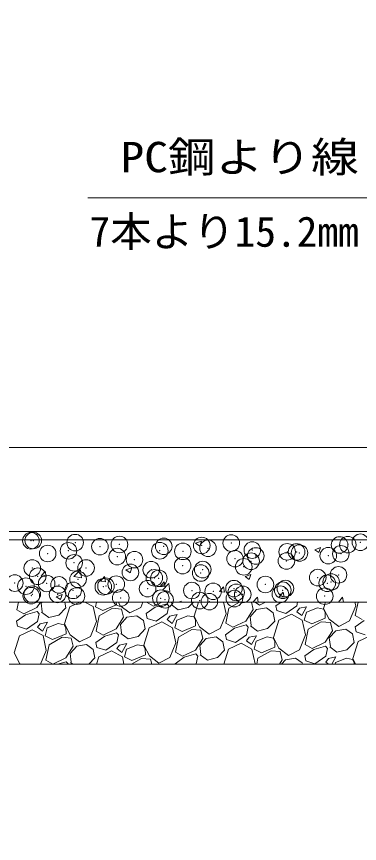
# Model space of a CAD drawing. Units: millimetres at full size; details may follow other scales. Extents: x 0 to 33600, y 55520 to 79280.
# Drawn here: x 22950 to 23777, y 61821 to 63818 of the extents above; entities that cross this region are included whole.
import ezdxf
from ezdxf.enums import TextEntityAlignment as Align

# ---------------------------------------------------------------- set-up
doc = ezdxf.new("R2010")
doc.units = ezdxf.units.MM
doc.header["$LTSCALE"] = 80.0044
doc.header["$PDMODE"] = 32
doc.header["$PDSIZE"] = 40
for name, color, linetype, lineweight in [('0_2', 4, 'Continuous', 13), ('寸法', 6, 'Continuous', 13), ('ﾊｯﾁﾝｸﾞ', 4, 'Continuous', 9)]:
    doc.layers.add(name, color=color, linetype=linetype, lineweight=lineweight)
doc.styles.add('ＭＳ ゴシック', font='')
doc.styles.get('ＭＳ ゴシック').set_extended_font_data('MS Gothic')

msp = doc.modelspace()

# ---------------------------------------------------------------- linework, layer by layer
at = {"layer": '0_2', "color": 3}
for points in [[(20797, 62574), (24403, 62574), (24403, 65030), (20797, 65030)], [(21200, 62777), (24000, 62777), (24200, 62977), (24200, 64627), (24000, 64827), (21200, 64827), (21000, 64627), (21000, 62977)]]:
    msp.add_lwpolyline(points, close=True, dxfattribs=at)
at = {"layer": '0_2', "color": 7}
for points in [[(24403, 62574), (22250, 62574), (22250, 62554), (24403, 62554)], [(20650, 62554), (20650, 62404), (20900, 62404), (20900, 61821), (22400, 61821), (22400, 62404), (24550, 62404), (24550, 62554), (22250, 62554), (22250, 61971), (21050, 61971), (21050, 62554)], [(22400, 62404), (24550, 62404), (24550, 62254), (22400, 62254)]]:
    msp.add_lwpolyline(points, close=True, dxfattribs=at)
at = {"layer": '寸法'}
msp.add_lwpolyline([(24190, 62790), (24154.22, 62861.55), (23895, 63380), (23121.67, 63380)], dxfattribs=at)
at = {"layer": 'ﾊｯﾁﾝｸﾞ'}
for p, q in [((23381.67, 62545.98), (23395.67, 62551.35)), ((23381.67, 62545.98), (23391.62, 62539.27)), ((23391.62, 62539.27), (23395.67, 62551.35)), ((23703.27, 62554), (23710.48, 62553.37)), ((23710.48, 62553.37), (23710.36, 62554)), ((23669.09, 62529.96), (23683.1, 62535.34)), ((23669.09, 62529.96), (23679.04, 62523.25)), ((23679.04, 62523.25), (23683.1, 62535.34)), ((23213.62, 62481.47), (23227.63, 62486.85)), ((23223.57, 62474.76), (23227.63, 62486.85)), ((23009.01, 62466.73), (23018.65, 62478.22)), ((23009.01, 62466.73), (23020.97, 62465.68)), ((23020.97, 62465.68), (23018.65, 62478.22)), ((23088.36, 62465.5), (23106.15, 62462.74)), ((23088.39, 62465.52), (23103.96, 62481.76)), ((23106.15, 62462.74), (23103.94, 62481.73)), ((23152.46, 62454.18), (23162.11, 62465.67)), ((23164.42, 62453.13), (23162.1, 62465.67)), ((23213.62, 62481.47), (23223.57, 62474.76)), ((23501.05, 62465.46), (23515.05, 62470.83)), ((23501.05, 62465.46), (23511, 62458.75)), ((23511, 62458.75), (23515.05, 62470.83)), ((23152.46, 62454.18), (23164.42, 62453.13)), ((23295.92, 62441.63), (23305.56, 62453.12)), ((23301.83, 62432.42), (23317.41, 62448.65)), ((23307.87, 62440.58), (23305.56, 62453.12)), ((23319.6, 62429.63), (23317.39, 62448.63)), ((23295.92, 62441.63), (23307.87, 62440.58)), ((23301.81, 62432.39), (23319.6, 62429.63)), ((23439.37, 62429.08), (23449.01, 62440.57)), ((23439.37, 62429.08), (23451.32, 62428.03)), ((23451.32, 62428.03), (23449.01, 62440.57)), ((23582.82, 62416.53), (23592.46, 62428.02)), ((23594.77, 62415.48), (23592.46, 62428.02)), ((23045.58, 62416.97), (23059.58, 62422.34)), ((23045.58, 62416.97), (23055.53, 62410.26)), ((23055.53, 62410.26), (23059.58, 62422.34)), ((23340.95, 62404), (23347.01, 62406.32)), ((23346.23, 62404), (23347.01, 62406.32)), ((23519.78, 62404), (23530.86, 62415.55)), ((23532.18, 62404), (23530.84, 62415.52)), ((23582.82, 62416.53), (23594.77, 62415.48)), ((23726.29, 62404), (23735.91, 62415.47)), ((23738.03, 62404), (23735.91, 62415.47)), ((22950.39, 62385.09), (22954.41, 62404)), ((22967.28, 62375.44), (22950.39, 62385.09)), ((22998.99, 62390.52), (22967.28, 62375.44)), ((23007.53, 62404), (22998.99, 62390.52)), ((23009.02, 62401.16), (23011.64, 62404)), ((23011.54, 62379.98), (23009.02, 62401.16)), ((23051.52, 62372.35), (23068.63, 62390.31)), ((23078.51, 62392.78), (23065.33, 62351.22)), ((23068.63, 62390.31), (23066.13, 62404)), ((23102.31, 62404), (23078.51, 62392.78)), ((23134.95, 62393.03), (23114.81, 62404)), ((23133.2, 62404), (23133.69, 62403.62)), ((23133.69, 62403.62), (23133.9, 62404)), ((23142.75, 62357.12), (23134.95, 62393.03)), ((23143.01, 62404), (23139.99, 62392.71)), ((23139.99, 62392.71), (23158.09, 62383.76)), ((23149.46, 62370.7), (23180.98, 62388.9)), ((23158.09, 62383.76), (23190.5, 62397.62)), ((23180.98, 62388.9), (23203.05, 62387.09)), ((23190.5, 62397.62), (23190.39, 62404)), ((23195.45, 62404), (23200.06, 62395.06)), ((23200.06, 62395.06), (23223.06, 62377.62)), ((23203.05, 62387.09), (23208, 62367.31)), ((23223.06, 62377.62), (23249.22, 62391.11)), ((23249.22, 62391.11), (23254.51, 62404)), ((23284.29, 62391.96), (23262.66, 62376.24)), ((23262.88, 62403.85), (23262.91, 62404)), ((23279.77, 62394.2), (23262.88, 62403.85)), ((23300.38, 62404), (23279.77, 62394.2)), ((23312.04, 62399.9), (23284.29, 62391.96)), ((23316.75, 62394.54), (23312.04, 62399.9)), ((23316.75, 62394.54), (23312.84, 62376.11)), ((23322.82, 62398.04), (23339.89, 62385.26)), ((23324.03, 62398.74), (23323.4, 62404)), ((23339.89, 62385.26), (23364, 62391.1)), ((23364, 62391.1), (23376.29, 62404)), ((23388.61, 62404), (23377.81, 62369.98)), ((23455.24, 62375.88), (23449.13, 62404)), ((23454.12, 62352.61), (23461.95, 62389.45)), ((23461.95, 62389.45), (23487.14, 62404)), ((23467.57, 62404), (23470.57, 62402.52)), ((23470.57, 62402.52), (23474.04, 62404)), ((23520.48, 62386.07), (23502.72, 62358.03)), ((23512.75, 62368.67), (23528.65, 62385.93)), ((23515.99, 62404), (23520.48, 62386.07)), ((23525.5, 62404), (23535.55, 62396.38)), ((23528.65, 62385.93), (23552.24, 62389.86)), ((23535.55, 62396.38), (23550.32, 62404)), ((23552.24, 62389.86), (23568.62, 62378.29)), ((23587.54, 62404), (23575.14, 62394.99)), ((23577.11, 62383.19), (23575.14, 62394.99)), ((23625.33, 62394.87), (23598.84, 62376.35)), ((23627.27, 62404), (23625.33, 62394.87)), ((23631.95, 62389), (23625.57, 62380.46)), ((23649.3, 62392.55), (23631.95, 62389)), ((23637.42, 62371.13), (23649.3, 62392.55)), ((23675.19, 62389.71), (23648.84, 62379.35)), ((23689.79, 62386.82), (23675.19, 62389.71)), ((23693.99, 62379.55), (23689.79, 62386.82)), ((23695.14, 62404), (23690.3, 62388.73)), ((23690.3, 62388.73), (23703.79, 62362.57)), ((23752.95, 62358.62), (23767.72, 62394.64)), ((23767.72, 62394.64), (23765.69, 62404)), ((23766.61, 62371.36), (23773.54, 62404)), ((22971.81, 62373.21), (22950.17, 62357.48)), ((22999.55, 62381.14), (22971.81, 62373.21)), ((23004.27, 62375.78), (22999.55, 62381.14)), ((23004.27, 62375.78), (23000.36, 62357.36)), ((23010.33, 62379.28), (23027.4, 62366.51)), ((23027.4, 62366.51), (23051.52, 62372.35)), ((23141.64, 62333.85), (23149.46, 62370.7)), ((23208, 62367.31), (23190.24, 62339.28)), ((23200.26, 62349.91), (23216.16, 62367.17)), ((23216.16, 62367.17), (23239.76, 62371.1)), ((23239.76, 62371.1), (23256.13, 62359.54)), ((23264.62, 62364.44), (23262.66, 62376.24)), ((23312.84, 62376.11), (23286.36, 62357.59)), ((23319.47, 62370.24), (23313.08, 62361.7)), ((23336.82, 62373.79), (23319.47, 62370.24)), ((23324.93, 62352.38), (23336.82, 62373.79)), ((23362.7, 62370.95), (23336.35, 62360.59)), ((23377.3, 62368.07), (23362.7, 62370.95)), ((23381.5, 62360.79), (23377.3, 62368.07)), ((23377.81, 62369.98), (23391.3, 62343.82)), ((23440.46, 62339.87), (23455.24, 62375.88)), ((23515.27, 62347.49), (23512.75, 62368.67)), ((23572.36, 62357.82), (23568.62, 62378.29)), ((23598.84, 62376.35), (23577.11, 62383.19)), ((23612.74, 62374.67), (23582.24, 62360.3)), ((23638.68, 62360.55), (23612.74, 62374.67)), ((23625.57, 62380.46), (23637.42, 62371.13)), ((23648.84, 62379.35), (23643.72, 62360.22)), ((23661.82, 62351.27), (23694.23, 62365.14)), ((23694.23, 62365.14), (23693.99, 62379.55)), ((23783.5, 62361.71), (23766.61, 62371.36)), ((22952.13, 62345.68), (22950.17, 62357.48)), ((22973.87, 62338.83), (22952.13, 62345.68)), ((23000.36, 62357.36), (22973.87, 62338.83)), ((23006.98, 62351.48), (23000.59, 62342.95)), ((23024.33, 62355.03), (23006.98, 62351.48)), ((23012.44, 62333.62), (23024.33, 62355.03)), ((23050.22, 62352.2), (23023.87, 62341.83)), ((23064.82, 62349.31), (23050.22, 62352.2)), ((23069.02, 62342.03), (23064.82, 62349.31)), ((23065.33, 62351.22), (23078.82, 62325.06)), ((23127.98, 62321.11), (23142.75, 62357.12)), ((23202.79, 62328.74), (23200.26, 62349.91)), ((23259.87, 62339.06), (23256.13, 62359.54)), ((23286.36, 62357.59), (23264.62, 62364.44)), ((23300.26, 62355.91), (23269.76, 62341.54)), ((23326.19, 62341.79), (23300.26, 62355.91)), ((23313.08, 62361.7), (23324.93, 62352.38)), ((23336.35, 62360.59), (23331.23, 62341.47)), ((23349.33, 62332.52), (23381.74, 62346.38)), ((23381.74, 62346.38), (23381.5, 62360.79)), ((23471.01, 62342.96), (23454.12, 62352.61)), ((23502.72, 62358.03), (23471.01, 62342.96)), ((23503.29, 62348.66), (23475.54, 62340.72)), ((23508, 62343.29), (23503.29, 62348.66)), ((23514.06, 62346.79), (23531.13, 62334.02)), ((23555.25, 62339.86), (23572.36, 62357.82)), ((23582.24, 62360.3), (23569.06, 62318.73)), ((23646.48, 62324.64), (23638.68, 62360.55)), ((23643.72, 62360.22), (23661.82, 62351.27)), ((23653.19, 62338.21), (23684.72, 62356.41)), ((23684.72, 62356.41), (23706.78, 62354.6)), ((23703.79, 62362.57), (23726.79, 62345.14)), ((23706.78, 62354.6), (23711.73, 62334.82)), ((23726.79, 62345.14), (23752.95, 62358.62)), ((23788.02, 62359.48), (23766.39, 62343.75)), ((22987.77, 62337.16), (22957.27, 62322.78)), ((23013.71, 62323.03), (22987.77, 62337.16)), ((23000.59, 62342.95), (23012.44, 62333.62)), ((23023.87, 62341.83), (23018.74, 62322.71)), ((23036.84, 62313.76), (23069.25, 62327.62)), ((23069.25, 62327.62), (23069.02, 62342.03)), ((23078.82, 62325.06), (23101.81, 62307.62)), ((23158.52, 62324.2), (23141.64, 62333.85)), ((23190.24, 62339.28), (23158.52, 62324.2)), ((23190.8, 62329.9), (23163.05, 62321.96)), ((23195.51, 62324.54), (23190.8, 62329.9)), ((23195.51, 62324.54), (23191.6, 62306.11)), ((23201.57, 62328.04), (23218.65, 62315.26)), ((23242.76, 62321.1), (23259.87, 62339.06)), ((23269.76, 62341.54), (23256.57, 62299.98)), ((23333.99, 62305.88), (23326.19, 62341.79)), ((23331.23, 62341.47), (23349.33, 62332.52)), ((23340.71, 62319.45), (23372.23, 62337.65)), ((23372.23, 62337.65), (23394.29, 62335.84)), ((23391.3, 62343.82), (23414.3, 62326.38)), ((23394.29, 62335.84), (23399.24, 62316.07)), ((23414.3, 62326.38), (23440.46, 62339.87)), ((23475.54, 62340.72), (23453.9, 62324.99)), ((23455.86, 62313.19), (23453.9, 62324.99)), ((23504.09, 62324.87), (23477.6, 62306.35)), ((23508, 62343.29), (23504.09, 62324.87)), ((23531.13, 62334.02), (23555.25, 62339.86)), ((23631.71, 62288.62), (23646.48, 62324.64)), ((23645.37, 62301.36), (23653.19, 62338.21)), ((23711.73, 62334.82), (23693.97, 62306.79)), ((23703.99, 62317.43), (23719.89, 62334.69)), ((23719.89, 62334.69), (23743.49, 62338.61)), ((23743.49, 62338.61), (23759.86, 62327.05)), ((23763.6, 62306.58), (23759.86, 62327.05)), ((23768.35, 62331.95), (23766.39, 62343.75)), ((23790.09, 62325.1), (23768.35, 62331.95)), ((22957.27, 62322.78), (22944.08, 62281.22)), ((23021.51, 62287.12), (23013.71, 62323.03)), ((23018.74, 62322.71), (23036.84, 62313.76)), ((23028.22, 62300.7), (23059.74, 62318.9)), ((23059.74, 62318.9), (23081.8, 62317.09)), ((23081.8, 62317.09), (23086.75, 62297.31)), ((23101.81, 62307.62), (23127.98, 62321.11)), ((23163.05, 62321.96), (23141.41, 62306.24)), ((23143.38, 62294.44), (23141.41, 62306.24)), ((23191.6, 62306.11), (23165.11, 62287.59)), ((23218.65, 62315.26), (23242.76, 62321.1)), ((23319.22, 62269.87), (23333.99, 62305.88)), ((23332.88, 62282.61), (23340.7, 62319.45)), ((23399.24, 62316.07), (23381.48, 62288.03)), ((23391.5, 62298.67), (23407.4, 62315.93)), ((23407.4, 62315.93), (23431, 62319.86)), ((23431, 62319.86), (23447.38, 62308.29)), ((23451.11, 62287.82), (23447.38, 62308.29)), ((23477.6, 62306.35), (23455.86, 62313.19)), ((23491.5, 62304.67), (23461, 62290.3)), ((23517.44, 62290.55), (23491.5, 62304.67)), ((23510.71, 62319), (23504.32, 62310.46)), ((23504.32, 62310.46), (23516.17, 62301.13)), ((23528.06, 62322.55), (23510.71, 62319)), ((23516.17, 62301.13), (23528.06, 62322.55)), ((23527.6, 62309.35), (23522.47, 62290.22)), ((23553.95, 62319.71), (23527.6, 62309.35)), ((23568.55, 62316.82), (23553.95, 62319.71)), ((23572.75, 62309.55), (23568.55, 62316.82)), ((23569.06, 62318.73), (23582.55, 62292.57)), ((23572.98, 62295.14), (23572.75, 62309.55)), ((23693.97, 62306.79), (23662.26, 62291.71)), ((23706.52, 62296.25), (23703.99, 62317.43)), ((23746.49, 62288.61), (23763.6, 62306.58)), ((23773.49, 62309.05), (23760.3, 62267.49)), ((23803.99, 62323.43), (23773.49, 62309.05)), ((23007.92, 62254), (23021.51, 62287.12)), ((23020.39, 62263.85), (23028.22, 62300.7)), ((23086.75, 62297.31), (23068.99, 62269.28)), ((23079.02, 62279.91), (23094.92, 62297.17)), ((23094.92, 62297.17), (23118.51, 62301.1)), ((23118.51, 62301.1), (23134.89, 62289.54)), ((23138.63, 62269.06), (23134.89, 62289.54)), ((23165.11, 62287.59), (23143.38, 62294.44)), ((23179.01, 62285.91), (23148.51, 62271.54)), ((23204.95, 62271.79), (23179.01, 62285.91)), ((23198.22, 62300.24), (23191.84, 62291.7)), ((23191.84, 62291.7), (23203.69, 62282.38)), ((23215.57, 62303.79), (23198.22, 62300.24)), ((23203.69, 62282.38), (23215.57, 62303.79)), ((23215.11, 62290.59), (23209.99, 62271.47)), ((23241.46, 62300.95), (23215.11, 62290.59)), ((23256.06, 62298.07), (23241.46, 62300.95)), ((23260.26, 62290.79), (23256.06, 62298.07)), ((23256.57, 62299.98), (23270.06, 62273.82)), ((23260.5, 62276.38), (23260.26, 62290.79)), ((23381.48, 62288.03), (23349.77, 62272.96)), ((23394.03, 62277.49), (23391.5, 62298.67)), ((23434, 62269.86), (23451.11, 62287.82)), ((23461, 62290.3), (23449.49, 62254)), ((23525.24, 62254.64), (23517.44, 62290.55)), ((23522.47, 62290.22), (23540.57, 62281.27)), ((23531.95, 62268.21), (23563.47, 62286.41)), ((23540.57, 62281.27), (23572.98, 62295.14)), ((23563.47, 62286.41), (23585.53, 62284.6)), ((23582.55, 62292.57), (23605.55, 62275.14)), ((23585.53, 62284.6), (23590.48, 62264.82)), ((23605.55, 62275.14), (23631.71, 62288.62)), ((23666.78, 62289.48), (23645.14, 62273.75)), ((23662.26, 62291.71), (23645.37, 62301.36)), ((23694.53, 62297.41), (23666.78, 62289.48)), ((23699.24, 62292.05), (23694.53, 62297.41)), ((23699.24, 62292.05), (23695.33, 62273.63)), ((23705.3, 62295.55), (23722.38, 62282.78)), ((23722.38, 62282.78), (23746.49, 62288.61)), ((22944.08, 62281.22), (22957.57, 62255.06)), ((23068.99, 62269.28), (23037.28, 62254.2)), ((23081.54, 62258.74), (23079.02, 62279.91)), ((23124.28, 62254), (23138.63, 62269.06)), ((23148.51, 62271.54), (23142.95, 62254)), ((23208.81, 62254), (23204.95, 62271.79)), ((23209.99, 62271.47), (23228.09, 62262.52)), ((23227.33, 62254), (23250.98, 62267.65)), ((23228.09, 62262.52), (23260.5, 62276.38)), ((23250.98, 62267.65), (23273.05, 62265.84)), ((23270.06, 62273.82), (23293.06, 62256.38)), ((23273.05, 62265.84), (23276.01, 62254)), ((23293.06, 62256.38), (23319.22, 62269.87)), ((23354.29, 62270.72), (23332.66, 62254.99)), ((23349.77, 62272.96), (23332.88, 62282.61)), ((23382.04, 62278.66), (23354.29, 62270.72)), ((23386.75, 62273.29), (23382.04, 62278.66)), ((23386.75, 62273.29), (23382.84, 62254.87)), ((23392.82, 62276.79), (23409.89, 62264.02)), ((23409.89, 62264.02), (23434, 62269.86)), ((23528.93, 62254), (23531.95, 62268.21)), ((23590.48, 62264.82), (23583.63, 62254)), ((23588.8, 62254), (23598.65, 62264.69)), ((23598.65, 62264.69), (23622.24, 62268.61)), ((23622.24, 62268.61), (23638.62, 62257.05)), ((23647.11, 62261.95), (23645.14, 62273.75)), ((23695.33, 62273.63), (23668.84, 62255.1)), ((23701.95, 62267.75), (23695.57, 62259.21)), ((23719.3, 62271.3), (23701.95, 62267.75)), ((23709.7, 62254), (23719.3, 62271.3)), ((23745.19, 62268.47), (23718.84, 62258.1)), ((23759.79, 62265.58), (23745.19, 62268.47)), ((23763.99, 62258.3), (23759.79, 62265.58)), ((23760.3, 62267.49), (23767.26, 62254)), ((22957.57, 62255.06), (22958.97, 62254)), ((23037.28, 62254.2), (23020.39, 62263.85)), ((23069.55, 62259.9), (23048.93, 62254)), ((23074.27, 62254.54), (23069.55, 62259.9)), ((23074.27, 62254.54), (23074.15, 62254)), ((23080.33, 62258.04), (23085.73, 62254)), ((23332.82, 62254), (23332.66, 62254.99)), ((23382.84, 62254.87), (23381.6, 62254)), ((23524.98, 62254), (23525.24, 62254.64)), ((23639.18, 62254), (23638.62, 62257.05)), ((23668.84, 62255.1), (23647.11, 62261.95)), ((23695.57, 62259.21), (23702.19, 62254)), ((23718.84, 62258.1), (23717.74, 62254)), ((23764.06, 62254), (23763.99, 62258.3))]:
    msp.add_line(p, q, dxfattribs=at)
for p in [(22984.48, 62552.02), (22990.15, 62552.52), (23091.24, 62547.51), (23467.49, 62546.36), (23778.83, 62548.47), (23075.07, 62527.78), (23150.81, 62537.75), (23198.01, 62543), (23295.31, 62527.82), (23304.77, 62538.49), (23350.86, 62526.34), (23396.33, 62540.63), (23411.54, 62533.98), (23518.3, 62529.47), (23602.45, 62525.25), (23625.06, 62524.95), (23728.76, 62541.88), (23748.69, 62542.49), (23025, 62521.18), (23192.62, 62513.74), (23234.22, 62506.32), (23476.63, 62508.69), (23526.7, 62515.28), (23632.05, 62522.47), (23701.48, 62515.93), (23731.83, 62520.44), (22987.72, 62485.94), (23088.74, 62498.75), (23117.58, 62486.3), (23350.32, 62492.06), (23497.77, 62489.04), (23515.42, 62502.45), (23600.46, 62503.13), (23000.95, 62466.28), (23224.51, 62475.49), (23274.58, 62482.09), (23393.9, 62474.05), (23398.78, 62482.43), (23726.21, 62469.59), (22945.53, 62449.82), (23022.45, 62448.89), (23052.29, 62445.31), (23098.2, 62458.87), (23190.19, 62447.16), (23282.14, 62462.4), (23292.88, 62461.24), (23549.83, 62446.37), (23676.14, 62463), (23699.05, 62449.35), (23708.44, 62452.48), (22972.39, 62442.3), (23086.31, 62432.17), (23159.06, 62440.8), (23165.51, 62442.38), (23265.82, 62436.29), (23372.59, 62431.78), (23424.02, 62429.81), (23474.09, 62436.4), (23479.35, 62427.27), (23591.8, 62432.46), (23598.03, 62436.55), (22985.29, 62419.36), (22987.7, 62422.96), (23048.87, 62422.36), (23094.46, 62418.45), (23201.23, 62413.93), (23297.71, 62413.18), (23307.99, 62409.42), (23391.47, 62407.47), (23414.76, 62404.91), (23475.16, 62412.43), (23495.34, 62422.46), (23586.12, 62422.76), (23692.88, 62418.24)]:
    msp.add_point(p, dxfattribs=at)

# ---------------------------------------------------------------- texts
at = {"layer": '寸法', "style": 'ＭＳ ゴシック', "width": 1.15}
msp.add_text('PC鋼より線', height=73.31, dxfattribs=at).set_placement((23775, 63420), align=Align.BOTTOM_RIGHT)
at = {"layer": '寸法', "color": 3, "style": 'ＭＳ ゴシック'}
msp.add_text('7本より15.2mm', height=73.31, dxfattribs=at).set_placement((23775, 63240), align=Align.BOTTOM_RIGHT)

doc.saveas('drawing.dxf')
